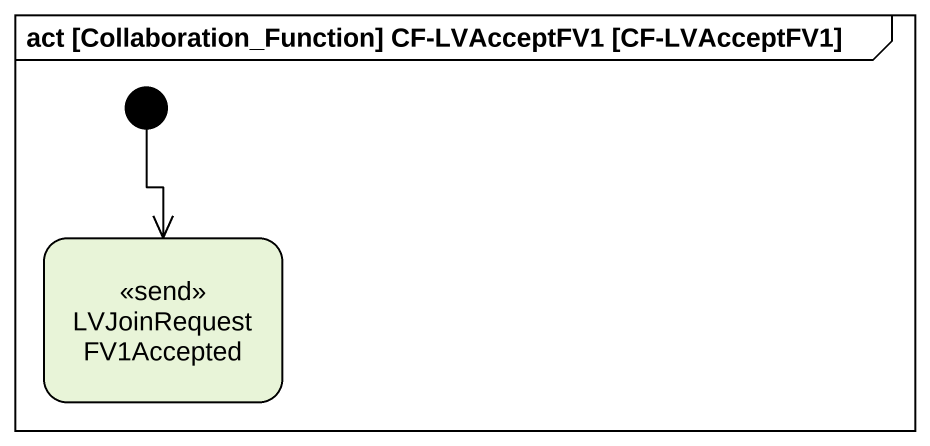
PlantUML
@startuml
mainframe act [Collaboration_Function] CF-LVAcceptFV1 [CF-LVAcceptFV1]
hide empty description
state LVJoinRequestFV1Accepted <<send>>
[*] --> LVJoinRequestFV1Accepted
@enduml
